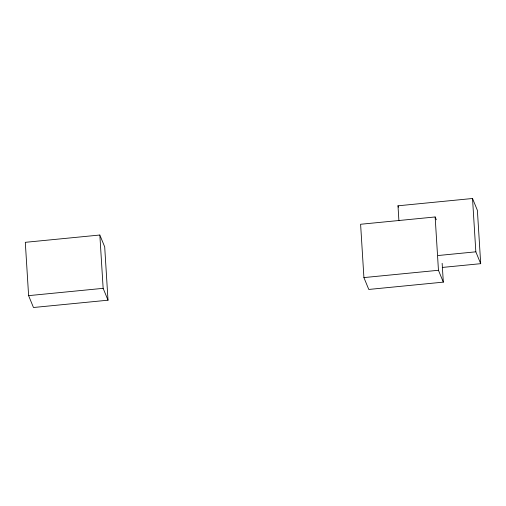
<?xml version="1.0" encoding="UTF-8"?>
<svg xmlns="http://www.w3.org/2000/svg" width="506" height="506" viewBox="0 0 506 506"><rect width="100%" height="100%" fill="white"/><g stroke="black" fill="none" stroke-linecap="round" stroke-linejoin="round"><path stroke-width="0.76" d="M99.84 235.018L25.3 242.323L28.608 295.643L33.472 307.503L108.012 300.197L104.698 246.877L99.84 235.018L103.148 288.338L108.012 300.197M398.911 220.705L397.988 205.803L472.528 198.497L477.392 210.357L480.7 263.677L442.257 267.446M436.292 219.749L435.147 216.96L360.607 224.266L363.915 277.585L368.779 289.445L443.319 282.139L442.149 263.322M28.608 295.643L103.148 288.338M438.177 255.511L475.836 251.824L480.7 263.677M363.915 277.585L438.455 270.28L443.319 282.139M397.988 205.803L398.564 207.201M472.528 198.497L475.836 251.824M435.147 216.96L438.455 270.28"/></g></svg>
